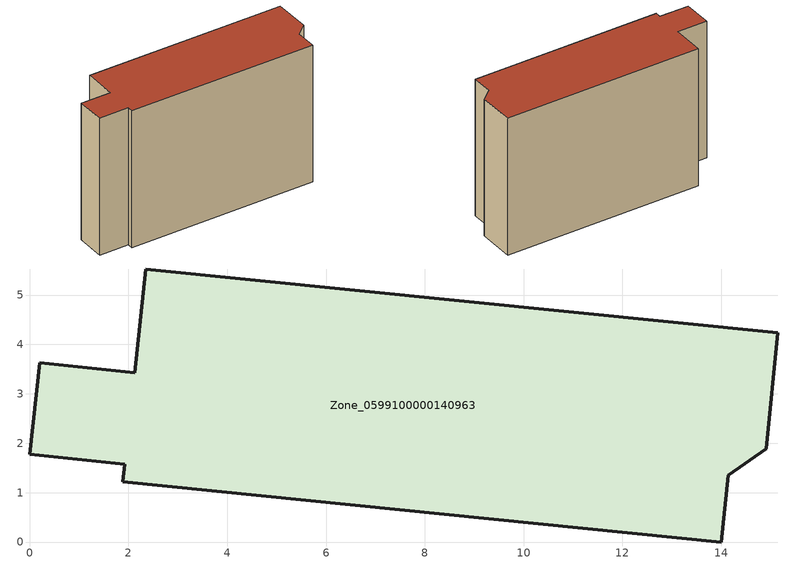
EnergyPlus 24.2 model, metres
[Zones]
Zone_0599100000140963
 floor ground (C_G): 1.89,1.22 1.93,1.57 0,1.78 0.2,3.63 2.12,3.42 2.35,5.53 15.15,4.24 14.92,1.89 14.15,1.35 14.01,0 z0
 wall outside (C_F): 1.93,1.57 1.89,1.22 14.01,0 14.15,1.35 14.92,1.89 15.15,4.24 2.35,5.53 2.12,3.42 0.2,3.63 0,1.78 1.93,1.57 z0:9.18
 roof outside (C_R): 0.2,3.63 0,1.78 1.93,1.57 1.89,1.22 14.01,0 14.15,1.35 14.92,1.89 15.15,4.24 2.35,5.53 2.12,3.42 z9.18
[BUILDING]
Pand.0599100000140963: North Axis=0; Terrain=City; Loads Convergence Tolerance Value=0.04; Temperature Convergence Tolerance Value=0.4; Solar Distribution=FullExterior; Maximum Number of Warmup Days=25; Minimum Number of Warmup Days=1
[Site:Location]
Rotterdam.The.Hague.AP_ZH_NLD Design_Conditions: Latitude=51.96; Longitude=4.45; Time Zone=1; Elevation=-4.5
[SITE:GROUNDTEMPERATURE:BUILDINGSURFACE]
18, 18, 18, 18, 18, 18, 18, 18, 18, 18, 18, 18
[MATERIAL] Thermal Absorptance=0.9; Solar Absorptance=0.7; Visible Absorptance=0.7
Name | Roughness | Thickness | Conductivity | Density | Specific Heat
G.TI.1946 | MediumSmooth | 0.15 | 1 | 540 | 1210
F.TI.1946 | Rough | 0.3 | 0.857143 | 1920 | 840
R.TI.1946 | MediumRough | 0.2 | 0.1 | 1500 | 1000
[CONSTRUCTION]
C_G: G.TI.1946
C_F: F.TI.1946
C_R: R.TI.1946
[ZONE]
Zone_0599100000140963: Type=1; Multiplier=1; Ceiling Height=Autocalculate; Volume=Autocalculate; Floor Area=autocalculate; Part of Total Floor Area=Yes
[ZONEINFILTRATION:DESIGNFLOWRATE]
Infil_Zone_0599100000140963: Zone or ZoneList or Space or SpaceList=Zone_0599100000140963; Schedule=AlwaysOn; Design Flow Rate Calculation Method=Flow/Area; Flow Rate per Floor Area=0.003; Constant Term Coefficient=1; Temperature Term Coefficient=0; Velocity Term Coefficient=0; Velocity Squared Term Coefficient=0
[HVACTEMPLATE:ZONE:IDEALLOADSAIRSYSTEM]
Zone_0599100000140963: Maximum Heating Supply Air Temperature=50; Minimum Cooling Supply Air Temperature=13; Maximum Heating Supply Air Humidity Ratio=0.0156; Minimum Cooling Supply Air Humidity Ratio=0.0077; Heating Limit=NoLimit; Cooling Limit=NoLimit; Dehumidification Control Type=ConstantSensibleHeatRatio; Cooling Sensible Heat Ratio=0.7; Dehumidification Setpoint=60; Humidification Control Type=None; Humidification Setpoint=30; Outdoor Air Method=None; Outdoor Air Flow Rate per Person=0.00944; Outdoor Air Flow Rate per Zone Floor Area=0; Outdoor Air Flow Rate per Zone=0; Demand Controlled Ventilation Type=None; Outdoor Air Economizer Type=NoEconomizer; Heat Recovery Type=None; Sensible Heat Recovery Effectiveness=0.7; Latent Heat Recovery Effectiveness=0.65
[ZONECONTROL:THERMOSTAT]
ThermostatControl_Zone_0599100000140963: Zone or ZoneList=Zone_0599100000140963; Control Type Schedule=DualSetpointControlType; Control 1=Thermostat_Zone_0599100000140963; Temperature Difference Between Cutout And Setpoint=0
[THERMOSTATSETPOINT:DUALSETPOINT]
Thermostat_Zone_0599100000140963: Heating Setpoint Temperature Schedule=HeatingSetpoint_Zone_0599100000140963; Cooling Setpoint Temperature Schedule=CoolingSetpoint_Zone_0599100000140963
[SCHEDULE:COMPACT]
HeatingSetpoint_Zone_0599100000140963: Through: 12/31, For: AllDays, Until: 24:00, 21
CoolingSetpoint_Zone_0599100000140963: Through: 12/31, For: AllDays, Until: 24:00, 24
DualSetpointControlType: Through: 12/31, For: AllDays, Until: 24:00, 4
AlwaysOn: Through: 12/31, For: AllDays, Until: 24:00, 1
